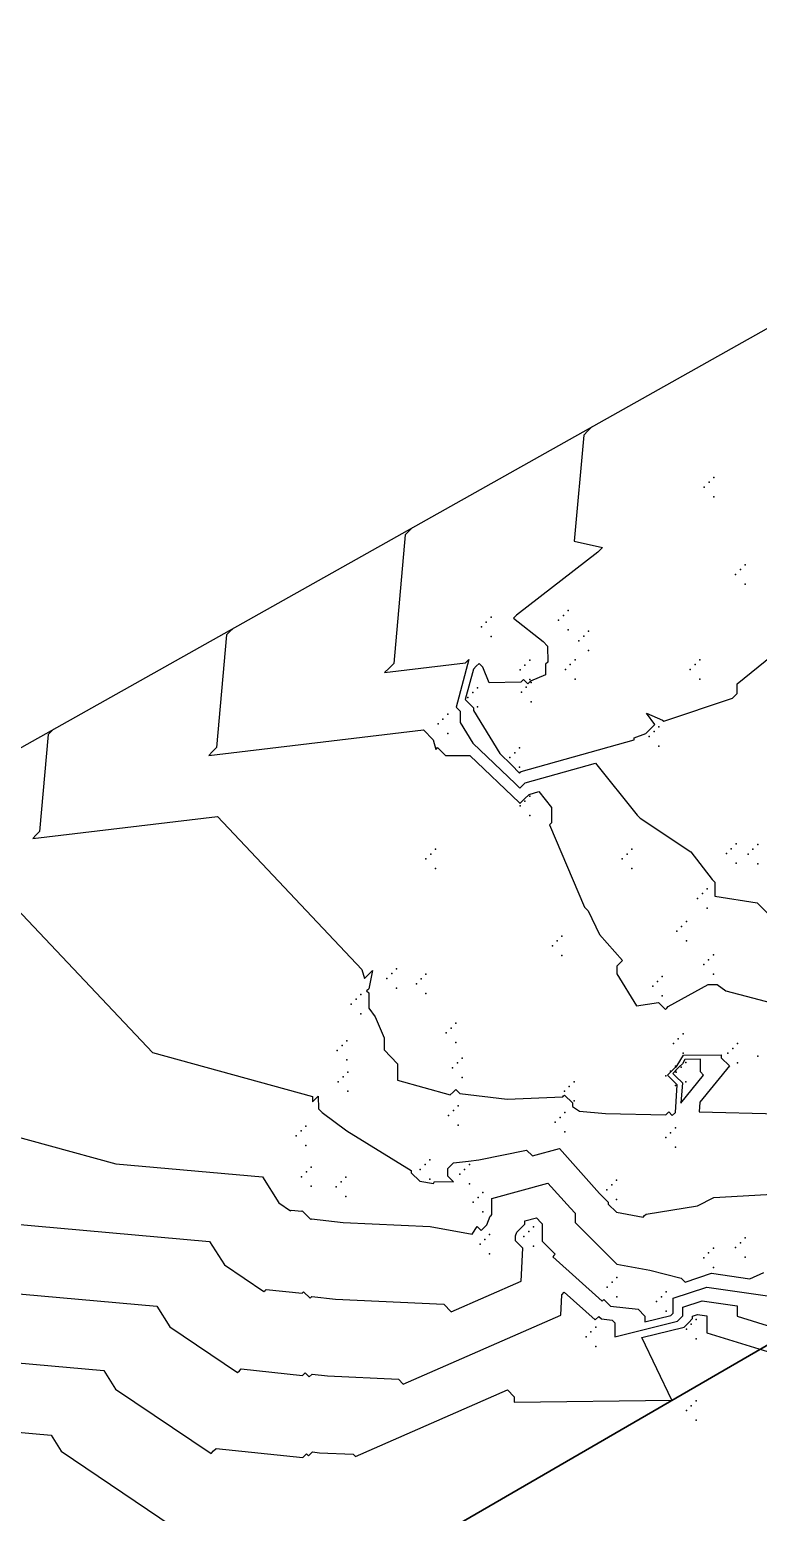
# Model space of a CAD drawing. Header units: metres. Extents: x 419582 to 423558, y 4805372 to 4807539.
# Drawn here: x 421438.57 to 421453.68, y 4806229.82 to 4806260.57 of the extents above; entities that cross this region are included whole.
import ezdxf

# ---------------------------------------------------------------- set-up
doc = ezdxf.new("R2010")
doc.units = ezdxf.units.M
for name, color, linetype in [('C-TINN', 4, 'Continuous'), ('C-TINN-BNDY', 110, 'Continuous'), ('C-TOPO-MAJR', 9, 'Continuous'), ('C-TOPO-MINR', 8, 'Continuous')]:
    doc.layers.add(name, color=color, linetype=linetype)

msp = doc.modelspace()

# ---------------------------------------------------------------- linework, layer by layer
at = {"color": 31, "lineweight": 30, "true_color": 0xffbd7a, "elevation": 1718.013}
msp.add_lwpolyline([(423449.834, 4807399.592), (423130.593, 4807500.114), (421950.92, 4806612.998), (421795.045, 4806430.988), (421305.015, 4806147.038), (421305.015, 4806147.038), (420630.083, 4805770.97), (419765.157, 4805549.54), (419617.356, 4805580.088)], dxfattribs=at)
at = {"layer": 'C-TINN', "color": 4, "linetype": 'Continuous', "lineweight": -3}
for p in [(421452.76, 4806251.28, 1717.55), (421452.56, 4806251.08, 1717.55), (421452.66, 4806251.18, 1717.55), (421452.76, 4806250.88, 1717.55), (421453.41, 4806249.47, 1717.63), (421453.21, 4806249.27, 1717.63), (421453.31, 4806249.37, 1717.63), (421453.41, 4806249.07, 1717.63), (421449.74, 4806248.52, 1717.09), (421447.94, 4806248.18, 1718.45), (421448.04, 4806248.28, 1718.45), (421448.14, 4806248.38, 1718.45), (421449.54, 4806248.32, 1717.09), (421449.64, 4806248.42, 1717.09), (421448.14, 4806247.98, 1718.45), (421449.74, 4806248.12, 1717.09), (421449.96, 4806247.89, 1717.77), (421450.06, 4806247.99, 1717.77), (421450.16, 4806248.09, 1717.77), (421450.16, 4806247.69, 1717.77), (421448.74, 4806247.29, 1718.79), (421448.84, 4806247.39, 1718.79), (421448.94, 4806247.49, 1718.79), (421449.68, 4806247.3, 1717.02), (421449.78, 4806247.4, 1717.02), (421449.88, 4806247.5, 1717.02), (421452.27, 4806247.3, 1717.62), (421452.37, 4806247.4, 1717.62), (421452.47, 4806247.5, 1717.62), (421447.86, 4806246.92, 1717.7), (421448.87, 4806246.93, 1717.38), (421448.94, 4806247.09, 1718.79), (421448.97, 4806247.03, 1717.38), (421449.88, 4806247.1, 1717.02), (421452.47, 4806247.1, 1717.62), (421447.66, 4806246.72, 1717.7), (421447.76, 4806246.82, 1717.7), (421448.77, 4806246.83, 1717.38), (421448.97, 4806246.63, 1717.38), (421447.24, 4806246.37, 1719.93), (421447.86, 4806246.52, 1717.7), (421447.04, 4806246.17, 1719.93), (421447.14, 4806246.27, 1719.93), (421451.52, 4806246.01, 1718.05), (421451.62, 4806246.11, 1718.05), (421447.24, 4806245.97, 1719.93), (421451.42, 4806245.91, 1718.05), (421451.62, 4806245.71, 1718.05), (421448.53, 4806245.47, 1717.62), (421448.63, 4806245.57, 1717.62), (421448.73, 4806245.67, 1717.62), (421448.73, 4806245.27, 1717.62), (421448.74, 4806244.47, 1720.16), (421448.84, 4806244.57, 1720.16), (421448.94, 4806244.67, 1720.16), (421448.94, 4806244.27, 1720.16), (421446.99, 4806243.57, 1720.3), (421451.06, 4806243.57, 1719.41), (421453.12, 4806243.58, 1718.75), (421453.22, 4806243.68, 1718.75), (421453.57, 4806243.57, 1718.45), (421453.67, 4806243.67, 1718.45), (421446.79, 4806243.37, 1720.3), (421446.89, 4806243.47, 1720.3), (421450.86, 4806243.37, 1719.41), (421450.96, 4806243.47, 1719.41), (421453.02, 4806243.48, 1718.75), (421453.22, 4806243.28, 1718.75), (421453.47, 4806243.47, 1718.45), (421453.67, 4806243.27, 1718.45), (421446.99, 4806243.17, 1720.3), (421451.06, 4806243.17, 1719.41), (421452.52, 4806242.65, 1719.09), (421452.62, 4806242.75, 1719.09), (421452.42, 4806242.55, 1719.09), (421452.62, 4806242.35, 1719.09), (421452.19, 4806242.07, 1719.28), (421449.61, 4806241.77, 1720.35), (421451.99, 4806241.87, 1719.28), (421452.09, 4806241.97, 1719.28), (421449.41, 4806241.57, 1720.35), (421449.51, 4806241.67, 1720.35), (421452.19, 4806241.67, 1719.28), (421446.18, 4806241.09, 1720.47), (421449.61, 4806241.37, 1720.35), (421452.55, 4806241.18, 1719.88), (421452.65, 4806241.28, 1719.88), (421452.75, 4806241.38, 1719.88), (421445.98, 4806240.89, 1720.47), (421446.08, 4806240.99, 1720.47), (421446.59, 4806240.78, 1720.31), (421446.69, 4806240.88, 1720.31), (421446.79, 4806240.98, 1720.31), (421451.59, 4806240.83, 1719.77), (421451.69, 4806240.93, 1719.77), (421452.75, 4806240.98, 1719.88), (421445.34, 4806240.46, 1721.15), (421445.44, 4806240.56, 1721.15), (421446.18, 4806240.69, 1720.47), (421446.79, 4806240.58, 1720.31), (421451.49, 4806240.73, 1719.77), (421451.69, 4806240.53, 1719.77), (421445.24, 4806240.36, 1721.15), (421445.44, 4806240.16, 1721.15), (421447.31, 4806239.86, 1720.25), (421447.41, 4806239.96, 1720.25), (421445.15, 4806239.6, 1721.45), (421447.21, 4806239.76, 1720.25), (421447.41, 4806239.56, 1720.25), (421451.92, 4806239.54, 1720.58), (421452.02, 4806239.64, 1720.58), (421452.12, 4806239.74, 1720.58), (421453.25, 4806239.54, 1720.68), (421444.95, 4806239.4, 1721.45), (421445.05, 4806239.5, 1721.45), (421447.54, 4806239.24, 1720.51), (421452.12, 4806239.34, 1720.58), (421453.05, 4806239.34, 1720.68), (421453.15, 4806239.44, 1720.68), (421453.67, 4806239.28, 1720.4), (421445.15, 4806239.2, 1721.45), (421445.17, 4806238.95, 1721.44), (421447.34, 4806239.04, 1720.51), (421447.44, 4806239.14, 1720.51), (421451.86, 4806238.97, 1720.64), (421451.96, 4806239.07, 1720.64), (421451.98, 4806238.95, 1722.69), (421452.08, 4806239.05, 1722.69), (421452.18, 4806239.15, 1722.69), (421453.25, 4806239.14, 1720.68), (421444.97, 4806238.75, 1721.44), (421445.07, 4806238.85, 1721.44), (421447.54, 4806238.84, 1720.51), (421449.76, 4806238.65, 1720.89), (421449.86, 4806238.75, 1720.89), (421451.76, 4806238.87, 1720.64), (421451.96, 4806238.67, 1720.64), (421452.18, 4806238.75, 1722.69), (421445.17, 4806238.55, 1721.44), (421449.66, 4806238.55, 1720.89), (421449.86, 4806238.35, 1720.89), (421447.26, 4806238.05, 1721.37), (421447.36, 4806238.15, 1721.37), (421447.46, 4806238.25, 1721.37), (421449.57, 4806238.01, 1721.52), (421449.67, 4806238.11, 1721.52), (421444.2, 4806237.73, 1722.36), (421444.3, 4806237.83, 1722.36), (421447.46, 4806237.85, 1721.37), (421449.47, 4806237.91, 1721.52), (421449.67, 4806237.71, 1721.52), (421451.96, 4806237.79, 1721.21), (421444.1, 4806237.63, 1722.36), (421444.3, 4806237.43, 1722.36), (421451.76, 4806237.59, 1721.21), (421451.86, 4806237.69, 1721.21), (421451.96, 4806237.39, 1721.21), (421446.87, 4806237.13, 1721.91), (421444.21, 4806236.78, 1722.58), (421444.31, 4806236.88, 1722.58), (421444.41, 4806236.98, 1722.58), (421445.13, 4806236.77, 1722.66), (421446.67, 4806236.93, 1721.91), (421446.77, 4806237.03, 1721.91), (421447.49, 4806236.83, 1722.06), (421447.59, 4806236.93, 1722.06), (421447.69, 4806237.03, 1722.06), (421444.41, 4806236.58, 1722.58), (421444.93, 4806236.57, 1722.66), (421445.03, 4806236.67, 1722.66), (421446.87, 4806236.73, 1721.91), (421447.69, 4806236.63, 1722.06), (421450.54, 4806236.51, 1721.75), (421450.64, 4806236.61, 1721.75), (421450.74, 4806236.71, 1721.75), (421445.13, 4806236.37, 1722.66), (421447.77, 4806236.25, 1722.73), (421447.87, 4806236.35, 1722.73), (421447.97, 4806236.45, 1722.73), (421450.74, 4806236.31, 1721.75), (421447.97, 4806236.05, 1722.73), (421448.11, 4806235.58, 1723.2), (421448.92, 4806235.64, 1724.26), (421449.02, 4806235.74, 1724.26), (421447.91, 4806235.38, 1723.2), (421448.01, 4806235.48, 1723.2), (421448.82, 4806235.54, 1724.26), (421449.02, 4806235.34, 1724.26), (421452.75, 4806235.3, 1722.57), (421453.21, 4806235.31, 1722.64), (421453.31, 4806235.41, 1722.64), (421453.41, 4806235.51, 1722.64), (421448.11, 4806235.18, 1723.2), (421452.55, 4806235.1, 1722.57), (421452.65, 4806235.2, 1722.57), (421453.41, 4806235.11, 1722.64), (421450.75, 4806234.69, 1723.26), (421452.75, 4806234.9, 1722.57), (421450.55, 4806234.49, 1723.26), (421450.65, 4806234.59, 1723.26), (421451.77, 4806234.39, 1723.29), (421450.75, 4806234.29, 1723.26), (421451.57, 4806234.19, 1723.29), (421451.67, 4806234.29, 1723.29), (421451.77, 4806233.99, 1723.29), (421452.29, 4806233.72, 1726.35), (421452.39, 4806233.82, 1726.35), (421450.11, 4806233.46, 1725.64), (421450.21, 4806233.56, 1725.64), (421450.31, 4806233.66, 1725.64), (421452.19, 4806233.62, 1726.35), (421452.39, 4806233.42, 1726.35), (421450.31, 4806233.26, 1725.64), (421452.19, 4806231.93, 1726.07), (421452.29, 4806232.03, 1726.07), (421452.39, 4806232.13, 1726.07), (421452.39, 4806231.73, 1726.07)]:
    msp.add_point(p, dxfattribs=at)
at = {"layer": 'C-TINN-BNDY', "color": 110, "linetype": 'Continuous', "lineweight": -3, "flags": 128}
msp.add_lwpolyline([(421193.45, 4806114.76), (421316.74, 4806181.07), (421324.23, 4806185.31), (421416.34, 4806233.29), (421455.96, 4806255.55), (421534.88, 4806300.35), (421936.98, 4806642.67), (421937.08, 4806642.77), (421937.18, 4806642.87), (421963.15, 4806666.69), (422251.15, 4806867.33), (422367.39, 4806957.21), (422449.57, 4807014.1), (422473.63, 4807031.8), (422600.66, 4807130.15), (422687.35, 4807196.06), (422733.46, 4807229.97)], dxfattribs=at)
at = {"layer": 'C-TOPO-MAJR', "color": 9, "linetype": 'Continuous', "lineweight": -3, "flags": 128}
for points, elevation in [([(421442.791, 4806248.151), (421442.724, 4806248.084), (421442.657, 4806248.017), (421442.448, 4806245.679), (421442.366, 4806245.597), (421442.284, 4806245.515), (421446.741, 4806246.044), (421446.937, 4806245.837), (421446.993, 4806245.64), (421447.012, 4806245.659), (421447.031, 4806245.678), (421447.193, 4806245.516), (421447.697, 4806245.513), (421448.727, 4806244.533), (421448.739, 4806244.52), (421448.833, 4806244.614), (421448.927, 4806244.708), (421449.128, 4806244.764), (421449.392, 4806244.435), (421449.392, 4806244.121), (421449.371, 4806244.099), (421449.35, 4806244.078), (421450.075, 4806242.366), (421450.15, 4806242.291), (421450.389, 4806241.803), (421450.865, 4806241.263), (421450.805, 4806241.203), (421450.744, 4806241.142), (421450.744, 4806240.984), (421451.155, 4806240.323), (421451.612, 4806240.392), (421451.755, 4806240.249), (421451.784, 4806240.277), (421451.812, 4806240.306), (421452.642, 4806240.767), (421452.825, 4806240.764), (421453.008, 4806240.634), (421454.112, 4806240.345)], 1720), ([(421428.671, 4806235.218), (421441.207, 4806234.098), (421441.482, 4806233.663), (421442.882, 4806232.718), (421442.92, 4806232.756), (421442.958, 4806232.793), (421444.227, 4806232.659), (421444.283, 4806232.715), (421444.371, 4806232.627), (421444.427, 4806232.683), (421444.748, 4806232.647), (421446.217, 4806232.58), (421446.32, 4806232.478), (421449.585, 4806233.911), (421449.604, 4806234.332), (421449.658, 4806234.386), (421450.301, 4806233.81), (421450.375, 4806233.883), (421450.428, 4806233.829), (421450.653, 4806233.804), (421450.708, 4806233.75), (421450.708, 4806233.459), (421452.005, 4806233.783), (421452.061, 4806233.839), (421452.116, 4806233.895), (421452.116, 4806234.071), (421452.519, 4806234.206), (421453.242, 4806234.101), (421453.242, 4806233.885), (421454.288, 4806233.566)], 1725)]:
    msp.add_lwpolyline(points, dxfattribs=dict(at, elevation=elevation))
at = {"layer": 'C-TOPO-MINR', "color": 8, "linetype": 'Continuous', "lineweight": -3, "flags": 128}
for points, elevation in [([(421450.231, 4806252.331), (421450.145, 4806252.246), (421450.06, 4806252.16), (421449.863, 4806249.956), (421450.45, 4806249.83), (421450.4, 4806249.78), (421450.35, 4806249.73), (421448.669, 4806248.426), (421448.636, 4806248.393), (421448.603, 4806248.36), (421449.219, 4806247.876), (421449.312, 4806247.783), (421449.315, 4806247.45), (421449.27, 4806247.405), (421449.27, 4806247.184), (421448.957, 4806247.056), (421448.901, 4806247), (421448.813, 4806247.088), (421448.757, 4806247.032), (421448.102, 4806247.022), (421447.972, 4806247.344), (421447.892, 4806247.424), (421447.832, 4806247.364), (421447.772, 4806247.304), (421447.603, 4806246.673), (421447.777, 4806246.5), (421447.777, 4806246.446), (421448.318, 4806245.552), (421448.561, 4806245.32), (421448.731, 4806245.15), (421448.746, 4806245.165), (421448.761, 4806245.18), (421451.107, 4806245.836), (421451.107, 4806245.882), (421451.345, 4806245.968), (421451.44, 4806246.063), (421451.536, 4806246.158), (421451.359, 4806246.392), (421451.696, 4806246.248), (421451.719, 4806246.225), (421453.144, 4806246.7), (421453.195, 4806246.75), (421453.245, 4806246.801), (421453.245, 4806246.998), (421453.971, 4806247.587)], 1718), ([(421446.511, 4806250.241), (421446.435, 4806250.165), (421446.358, 4806250.089), (421446.12, 4806247.422), (421446.027, 4806247.328), (421445.933, 4806247.234), (421447.606, 4806247.433), (421447.643, 4806247.47), (421447.68, 4806247.507), (421447.415, 4806246.516), (421447.499, 4806246.433), (421447.499, 4806246.199), (421447.759, 4806245.769), (421448.644, 4806244.927), (421448.735, 4806244.835), (421448.79, 4806244.89), (421448.844, 4806244.944), (421450.303, 4806245.352), (421451.169, 4806244.275), (421451.229, 4806244.215), (421452.278, 4806243.514), (421452.726, 4806242.943), (421452.779, 4806242.89), (421452.779, 4806242.596), (421453.66, 4806242.459), (421453.892, 4806242.223)], 1719), ([(421439.07, 4806246.061), (421439.013, 4806246.003), (421438.956, 4806245.946), (421438.776, 4806243.937), (421438.706, 4806243.866), (421438.635, 4806243.796), (421442.465, 4806244.251), (421445.461, 4806241.074), (421445.514, 4806240.891), (421445.596, 4806240.974), (421445.678, 4806241.056), (421445.603, 4806240.677), (421445.581, 4806240.655), (421445.559, 4806240.633), (421445.603, 4806240.589), (421445.603, 4806240.277), (421445.735, 4806240.093), (421445.922, 4806239.66), (421445.922, 4806239.41), (421446.198, 4806239.123), (421446.197, 4806238.993), (421446.197, 4806238.782), (421447.294, 4806238.476), (421447.351, 4806238.533), (421447.408, 4806238.59), (421447.494, 4806238.504), (421448.476, 4806238.389), (421449.627, 4806238.438), (421449.644, 4806238.456), (421449.662, 4806238.473), (421449.827, 4806238.308), (421449.827, 4806238.238), (421449.973, 4806238.14), (421450.513, 4806238.089), (421451.76, 4806238.062), (421451.823, 4806238.125), (421451.897, 4806238.051), (421451.96, 4806238.114), (421451.999, 4806238.684), (421451.964, 4806238.719), (421451.799, 4806238.884), (421451.881, 4806238.966), (421451.964, 4806239.049), (421451.981, 4806239.066), (421451.999, 4806239.084), (421452.132, 4806239.302), (421452.911, 4806239.31), (421452.911, 4806239.246), (421453.08, 4806239.078), (421452.471, 4806238.325), (421452.455, 4806238.124), (421454.104, 4806238.083)], 1721), ([(421438.189, 4806242.457), (421441.118, 4806239.352), (421444.439, 4806238.442), (421444.436, 4806238.33), (421444.497, 4806238.391), (421444.557, 4806238.451), (421444.562, 4806238.19), (421444.64, 4806238.112), (421445.152, 4806237.733), (421446.485, 4806236.911), (421446.485, 4806236.863), (421446.661, 4806236.687), (421446.943, 4806236.636), (421446.969, 4806236.677), (421447.362, 4806236.67), (421447.242, 4806236.79), (421447.242, 4806236.95), (421447.302, 4806237.01), (421447.362, 4806237.07), (421447.67, 4806237.101), (421447.888, 4806237.128), (421448.875, 4806237.331), (421448.996, 4806237.21), (421449.556, 4806237.365), (421450.389, 4806236.433), (421450.569, 4806236.253), (421450.569, 4806236.213), (421450.742, 4806236.042), (421451.292, 4806235.941), (421451.322, 4806235.972), (421451.353, 4806236.002), (421452.419, 4806236.176), (421452.761, 4806236.351), (421454.331, 4806236.439)], 1722), ([(421436.269, 4806238.165), (421440.36, 4806237.045), (421443.399, 4806236.774), (421443.737, 4806236.239), (421443.98, 4806236.075), (421443.986, 4806236.082), (421443.993, 4806236.088), (421444.213, 4806236.065), (421444.223, 4806236.074), (421444.403, 4806235.894), (421444.413, 4806235.904), (421445.075, 4806235.829), (421446.88, 4806235.747), (421447.749, 4806235.589), (421447.85, 4806235.75), (421447.936, 4806235.665), (421447.993, 4806235.723), (421448.05, 4806235.78), (421448.12, 4806235.96), (421448.138, 4806235.978), (421448.155, 4806235.995), (421448.155, 4806236.325), (421449.319, 4806236.646), (421449.783, 4806236.127), (421449.883, 4806236.026), (421449.883, 4806235.827), (421450.748, 4806234.969), (421451.428, 4806234.844), (421452.084, 4806234.676), (421452.165, 4806234.595), (421452.709, 4806234.777), (421453.504, 4806234.662), (421453.793, 4806234.796)], 1723), ([(421434.515, 4806236.132), (421442.303, 4806235.436), (421442.609, 4806234.951), (421443.431, 4806234.396), (421443.453, 4806234.419), (421443.476, 4806234.441), (421444.22, 4806234.362), (421444.253, 4806234.395), (421444.387, 4806234.261), (421444.42, 4806234.294), (421444.911, 4806234.238), (421447.158, 4806234.136), (421447.314, 4806233.979), (421448.766, 4806234.616), (421448.797, 4806235.301), (421448.646, 4806235.452), (421448.646, 4806235.55), (421448.676, 4806235.627), (421448.759, 4806235.71), (421448.842, 4806235.793), (421448.842, 4806235.861), (421449.082, 4806235.927), (421449.177, 4806235.82), (421449.198, 4806235.799), (421449.198, 4806235.44), (421449.47, 4806235.171), (421449.444, 4806235.145), (421449.418, 4806235.119), (421450.444, 4806234.201), (421450.475, 4806234.232), (421450.613, 4806234.094), (421451.189, 4806234.03), (421451.329, 4806233.89), (421451.329, 4806233.769), (421451.867, 4806233.904), (421451.891, 4806233.927), (421451.914, 4806233.951), (421451.914, 4806234.258), (421452.614, 4806234.491), (421453.874, 4806234.309)], 1724), ([(421422.827, 4806234.304), (421440.111, 4806232.761), (421440.354, 4806232.375), (421442.334, 4806231.039), (421442.387, 4806231.093), (421442.441, 4806231.146), (421444.234, 4806230.956), (421444.313, 4806231.035), (421444.354, 4806230.994), (421444.434, 4806231.073), (421444.585, 4806231.056), (421445.277, 4806231.024), (421445.325, 4806230.976), (421448.477, 4806232.36), (421448.619, 4806232.217), (421448.619, 4806232.102), (421451.884, 4806232.147), (421451.263, 4806233.443), (421452.142, 4806233.662), (421452.231, 4806233.751), (421452.319, 4806233.839), (421452.319, 4806233.885), (421452.423, 4806233.92), (421452.611, 4806233.893), (421452.611, 4806233.541), (421454.318, 4806233.019)], 1726), ([(421416.983, 4806233.391), (421439.015, 4806231.423), (421439.227, 4806231.088), (421441.785, 4806229.36)], 1727)]:
    msp.add_lwpolyline(points, dxfattribs=dict(at, elevation=elevation))
at = {"layer": 'C-TOPO-MINR', "color": 8, "linetype": 'Continuous', "lineweight": -3, "elevation": 1722, "flags": 128}
msp.add_lwpolyline([(421452.04, 4806239.057), (421451.973, 4806238.99), (421451.94, 4806238.957), (421451.906, 4806238.923), (421451.973, 4806238.856), (421452.106, 4806238.723), (421452.077, 4806238.302), (421452.547, 4806238.884), (421452.479, 4806238.953), (421452.479, 4806239.215), (421452.16, 4806239.212), (421452.106, 4806239.123), (421452.04, 4806239.057)], close=True, dxfattribs=at)

doc.saveas('drawing.dxf')
